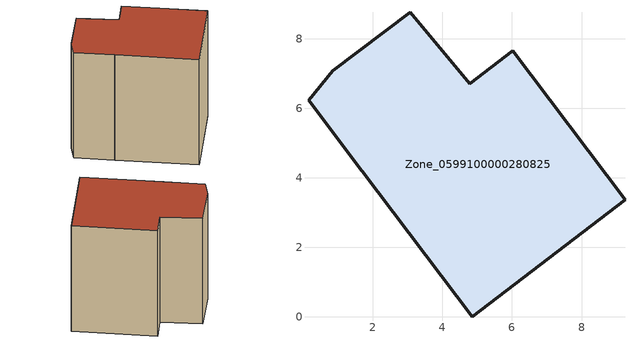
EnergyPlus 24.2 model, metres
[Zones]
Zone_0599100000280825
 floor ground (C_G): 4.86,0 1.7,4.19 1.69,4.2 0.15,6.24 0.85,7.08 3.08,8.76 4.79,6.71 6.02,7.65 9.25,3.37 z0.5
 wall outside (C_F): 9.25,3.37 6.02,7.65 4.79,6.71 3.08,8.76 0.85,7.08 0.15,6.24 1.69,4.2 1.7,4.19 4.86,0 9.25,3.37 z0.5:8.32
 roof outside (C_R): 1.7,4.19 4.86,0 9.25,3.37 6.02,7.65 4.79,6.71 3.08,8.76 0.85,7.08 0.15,6.24 1.69,4.2 z8.32
[BUILDING]
Pand.0599100000280825: North Axis=0; Terrain=City; Loads Convergence Tolerance Value=0.04; Temperature Convergence Tolerance Value=0.4; Solar Distribution=FullExterior; Maximum Number of Warmup Days=25; Minimum Number of Warmup Days=1
[Site:Location]
Rotterdam.The.Hague.AP_ZH_NLD Design_Conditions: Latitude=51.96; Longitude=4.45; Time Zone=1; Elevation=-4.5
[SITE:GROUNDTEMPERATURE:BUILDINGSURFACE]
18, 18, 18, 18, 18, 18, 18, 18, 18, 18, 18, 18
[MATERIAL] Thermal Absorptance=0.9; Solar Absorptance=0.7; Visible Absorptance=0.7
Name | Roughness | Thickness | Conductivity | Density | Specific Heat
G.TC.1946 | MediumSmooth | 0.15 | 1 | 540 | 1210
F.TC.1946 | Rough | 0.3 | 0.857143 | 1920 | 840
R.TC.1946 | MediumRough | 0.2 | 0.909091 | 1500 | 1000
[CONSTRUCTION]
C_G: G.TC.1946
C_F: F.TC.1946
C_R: R.TC.1946
[ZONE]
Zone_0599100000280825: Type=1; Multiplier=1; Ceiling Height=Autocalculate; Volume=Autocalculate; Floor Area=autocalculate; Part of Total Floor Area=Yes
[ZONEINFILTRATION:DESIGNFLOWRATE]
Infil_Zone_0599100000280825: Zone or ZoneList or Space or SpaceList=Zone_0599100000280825; Schedule=AlwaysOn; Design Flow Rate Calculation Method=Flow/Area; Flow Rate per Floor Area=0.003; Constant Term Coefficient=1; Temperature Term Coefficient=0; Velocity Term Coefficient=0; Velocity Squared Term Coefficient=0
[HVACTEMPLATE:ZONE:IDEALLOADSAIRSYSTEM]
Zone_0599100000280825: Maximum Heating Supply Air Temperature=50; Minimum Cooling Supply Air Temperature=13; Maximum Heating Supply Air Humidity Ratio=0.0156; Minimum Cooling Supply Air Humidity Ratio=0.0077; Heating Limit=NoLimit; Cooling Limit=NoLimit; Dehumidification Control Type=ConstantSensibleHeatRatio; Cooling Sensible Heat Ratio=0.7; Dehumidification Setpoint=60; Humidification Control Type=None; Humidification Setpoint=30; Outdoor Air Method=None; Outdoor Air Flow Rate per Person=0.00944; Outdoor Air Flow Rate per Zone Floor Area=0; Outdoor Air Flow Rate per Zone=0; Demand Controlled Ventilation Type=None; Outdoor Air Economizer Type=NoEconomizer; Heat Recovery Type=None; Sensible Heat Recovery Effectiveness=0.7; Latent Heat Recovery Effectiveness=0.65
[ZONECONTROL:THERMOSTAT]
ThermostatControl_Zone_0599100000280825: Zone or ZoneList=Zone_0599100000280825; Control Type Schedule=DualSetpointControlType; Control 1=Thermostat_Zone_0599100000280825; Temperature Difference Between Cutout And Setpoint=0
[THERMOSTATSETPOINT:DUALSETPOINT]
Thermostat_Zone_0599100000280825: Heating Setpoint Temperature Schedule=HeatingSetpoint_Zone_0599100000280825; Cooling Setpoint Temperature Schedule=CoolingSetpoint_Zone_0599100000280825
[SCHEDULE:COMPACT]
HeatingSetpoint_Zone_0599100000280825: Through: 12/31, For: AllDays, Until: 24:00, 21
CoolingSetpoint_Zone_0599100000280825: Through: 12/31, For: AllDays, Until: 24:00, 24
DualSetpointControlType: Through: 12/31, For: AllDays, Until: 24:00, 4
AlwaysOn: Through: 12/31, For: AllDays, Until: 24:00, 1
